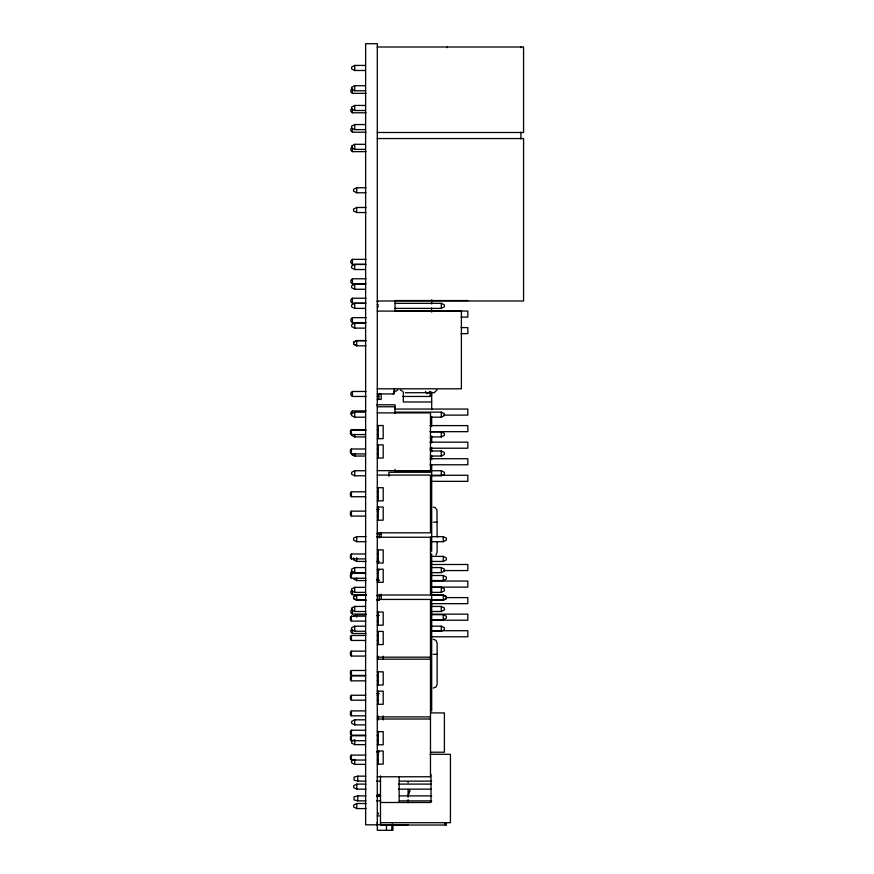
<?xml version="1.0" encoding="UTF-8"?>
<svg xmlns="http://www.w3.org/2000/svg" width="874" height="874" viewBox="0 0 874 874"><rect width="100%" height="100%" fill="white"/><g stroke="black" fill="none" stroke-linecap="round" stroke-linejoin="round"><path stroke-width="1.31" d="M377.284 824.805L377.284 43.7L365.627 43.7L365.627 824.805L377.284 824.805L377.284 822.303M393.278 393.846L393.278 393.956A1.103 1.103 0 0 0 394.272 393.355L394.382 388.548L394.371 393.06L393.693 393.912L377.284 393.988M409.742 791.057C409.567 788.272 409.414 795.253 407.95 795.274M409.775 790.708L409.185 792.478M378.158 813.956L378.18 813.071L378.18 813.76M378.18 763.603L378.158 762.86M394.382 391.639L394.272 392.306A1.103 1.103 0 0 0 393.682 391.869M436.858 522.193L433.242 522.193M436.858 654.32L433.242 654.32M436.989 389.946L434.247 392.688L405.263 392.732M445.915 824.783L445.237 824.969L445.948 824.816M394.087 393.551L393.497 393.966M435.984 554.903L437.131 552.149L437.131 541.727M366.042 259.36L352.408 259.36L350.856 260.911L350.856 262.779L352.408 264.33L366.042 264.33M366.042 278.784L352.408 278.784L350.856 280.346L350.856 282.204L352.408 283.766L366.042 283.766M366.042 298.22L352.408 298.22L350.856 299.771L350.856 301.639L352.408 303.191L366.042 303.191M366.042 317.655L352.408 317.655L350.856 319.207L350.856 321.075L352.408 322.626L366.042 322.626M366.042 391.486L352.408 391.486L350.856 393.038L350.856 394.906L352.408 396.457L366.042 396.457M366.042 410.911L352.408 410.911L350.856 412.473L350.856 414.331M365.627 429.626L351.424 429.626L350.43 430.62L350.43 433.58L351.424 434.564L365.627 434.564M365.627 448.974L351.424 448.974L350.43 449.957L350.43 452.918L352.408 454.753M402.859 396.457L430.128 396.457L431.69 394.906M365.627 491.8L351.424 491.8L350.43 492.794L350.43 495.755L351.424 496.738L365.627 496.738M365.627 511.148L351.424 511.148L350.43 512.142L350.43 515.103L351.424 516.086L365.627 516.086M365.627 553.985L351.424 553.985L350.43 554.968L350.43 557.929L351.424 558.912L365.627 558.912M365.627 573.333L351.424 573.333L350.43 574.316L350.43 577.277L351.424 578.26L365.627 578.26M365.627 616.159L351.424 616.159L350.43 617.142L350.43 620.103L351.424 621.097L365.627 621.097M365.627 635.507L351.424 635.507L350.43 636.49L350.43 639.451L351.424 640.445L365.627 640.445M365.627 651.13L351.424 651.13L350.43 652.124L350.43 655.085L351.424 656.068L365.627 656.068M365.627 670.478L351.424 670.478L350.43 671.472L350.43 674.433L351.424 675.416L365.627 675.416M365.627 675.908L351.424 675.908L350.43 676.902L350.43 679.863L351.424 680.846L365.627 680.846M365.627 695.256L351.424 695.256L350.43 696.25L350.43 699.211L351.424 700.194L365.627 700.194M365.627 710.89L351.424 710.89L350.43 711.873L350.43 714.834L351.424 715.828L365.627 715.828M365.627 730.238L351.424 730.238L350.43 731.221L350.43 734.182L351.424 735.165L365.627 735.165M365.627 735.755L351.424 735.755L350.43 736.749L350.43 739.71L351.424 740.693L365.627 740.693M365.627 755.103L351.424 755.103L350.43 756.097L350.43 759.058L351.424 760.041L365.627 760.041M395.31 391.497L397.834 389.87M429.8 391.738L426.971 393.65L425.452 391.53M365.343 65.43L354.724 65.43L351.621 66.992L351.621 68.937L354.724 70.488L365.343 70.488M365.343 85.707L354.724 85.707L351.621 87.269L351.621 89.214L354.724 90.765L365.343 90.765M365.343 105.448L354.724 105.448L351.621 107.01L351.621 108.955L354.724 110.506L365.343 110.506M365.343 124.567L354.724 124.567L351.621 126.129L351.621 128.074L354.724 129.625L365.343 129.625M365.343 144.308L354.724 144.308L351.621 145.871L351.621 147.815L354.724 149.367L365.343 149.367M365.988 187.746L356.701 187.746L353.588 189.297L353.588 191.242L356.701 192.793L365.988 192.793M365.988 207.488L356.701 207.488L353.588 209.039L353.588 210.984L356.701 212.535L365.988 212.535M365.343 264.472L354.724 264.472L351.621 266.024L351.621 267.968L354.724 269.52L365.343 269.52M365.343 284.214L354.724 284.214L351.621 285.765L351.621 287.71L354.724 289.261L365.343 289.261M365.343 303.333L354.724 303.333L351.621 304.884L351.621 306.829L354.724 308.38L365.343 308.38M365.343 323.074L354.724 323.074L351.621 324.625L351.621 326.57L354.724 328.121L365.343 328.121M353.588 342.324L356.701 340.773L365.988 340.773M395.048 308.38L441.294 308.38L444.396 306.829L444.396 304.884L441.294 303.333L395.048 303.333M365.343 412.146L354.724 412.146L351.621 413.697L351.621 415.642L354.724 417.193L365.343 417.193M430.412 417.193L441.294 417.193L444.396 415.642L444.396 413.697L441.294 412.146L395.048 412.146M365.343 470.747L354.724 470.747L351.621 472.299L351.621 474.243L354.724 475.795L365.343 475.795M430.412 436.934L441.294 436.934L444.396 435.383L444.396 433.438L441.294 431.887L430.412 431.887M430.412 456.053L441.294 456.053L444.396 454.502L444.396 452.557L441.294 451.006L430.412 451.006M431.767 475.795L441.294 475.795L444.396 474.243L444.396 472.299L441.294 470.747L377.284 470.638M365.988 536.636L356.701 536.636L353.588 538.198L353.588 540.132L356.701 541.694L365.988 541.694M365.343 567.587L354.724 567.587L351.621 569.138L351.621 571.083L354.724 572.634L365.343 572.634M431.024 541.694L443.271 541.694L446.374 540.132L446.374 538.198L443.271 536.636L431.024 536.636M365.343 587.328L354.724 587.328L351.621 588.879L351.621 590.824L354.724 592.375L365.343 592.375M365.988 594.932L356.701 594.932L353.588 596.483L353.588 598.734L356.701 600.296L365.988 600.296M353.588 596.8L356.701 595.238L365.988 595.238M431.024 561.436L443.271 561.436L446.374 559.873L446.374 557.94L443.271 556.377L431.024 556.377M365.343 606.447L354.724 606.447L351.621 607.998L351.621 609.943L354.724 611.494L365.343 611.494M353.588 616.225L356.701 614.673L365.988 614.673M431.767 572.634L441.294 572.634L444.396 571.083L444.396 569.138L441.294 567.587L431.767 567.587M431.024 580.554L443.271 580.554L446.374 578.992L446.374 577.059L443.271 575.496L431.024 575.496M365.343 626.188L354.724 626.188L351.621 627.74L351.621 629.684L354.724 631.236L365.343 631.236M431.767 592.375L441.294 592.375L444.396 590.824L444.396 588.879L441.294 587.328L431.767 587.328M446.374 598.428L443.271 599.979L431.024 599.979M431.024 600.296L443.271 600.296L446.374 598.734L446.374 596.483L443.271 594.932L431.024 594.932M431.767 611.494L441.294 611.494L444.396 609.943L444.396 607.998L441.294 606.447L431.767 606.447M431.024 619.721L443.271 619.721L446.374 618.169L446.374 616.225L443.271 614.673L431.024 614.673M431.767 631.236L441.294 631.236L444.396 629.684L444.396 627.74L441.294 626.188L431.767 626.188M365.343 719.826L354.724 719.826L351.621 721.389L351.621 723.333L354.724 724.885L365.343 724.885M353.686 740.092L351.621 741.13L351.621 743.075L354.724 744.626L365.343 744.626M353.686 759.834L351.621 760.872L351.621 762.816L354.724 764.368L365.343 764.368M366.086 784.098L356.8 784.098L353.686 785.65L353.686 787.594L356.8 789.146L366.086 789.146M366.086 803.523L356.8 803.523L353.686 805.074L353.686 807.019L356.8 808.57L366.086 808.57M365.835 776.145L357.772 776.145L354.057 777.139L354.057 780.121L357.772 781.127L365.835 781.127M365.835 795.886L357.772 795.886L354.057 796.88L354.057 799.863L357.772 800.868L365.835 800.868M433.242 688.078L435.984 687.03L437.131 684.276L437.131 643.166L435.984 640.336L433.242 639.276M377.284 46.999L523.57 46.999L523.57 132.487L377.284 132.487M352.408 93.343L352.408 88.372L350.856 89.924L350.856 91.792L352.408 93.343L366.042 93.343M350.856 109.359L350.856 111.216L352.408 112.779L366.042 112.779M350.856 128.784L350.856 130.652L352.408 132.203L366.042 132.203M377.284 138.551L523.57 138.551L523.57 300.984L377.284 300.984M350.856 148.219L350.856 150.088L352.408 151.639L366.042 151.639M467.83 300.547L396.359 300.547A5.244 5.244 0 0 0 395.004 300.732M377.284 301.519L378.06 301.519M377.284 304.414L378.06 304.414L378.06 307.222L377.284 307.222M377.284 311.089L461.396 311.089L461.396 388.81L377.284 388.81M461.079 317.109L467.83 317.109L467.83 311.046L396.359 311.046A5.244 5.244 0 0 1 395.004 310.86M461.079 327.597L467.83 327.597L467.83 333.66L461.057 333.66M365.988 340.532L356.701 340.532L353.588 342.084L353.588 344.269L356.701 345.82L365.988 345.82M377.284 396.326L378.835 396.326M377.284 399.418L381.162 399.418L381.162 393.977M431.69 401.974L403.318 401.974L403.318 391.749M376.618 404.793L395.048 404.793L395.048 413.347M377.284 406.771L395.048 406.771M394.742 409.054L467.83 409.054L467.83 415.106L443.555 415.106M377.284 412.899L430.478 412.899L430.478 470.638M377.284 425.529L383.205 425.529L383.205 438.661L377.284 438.661M430.074 425.605L467.83 425.605L467.83 431.669L430.074 431.669M377.284 429.626L378.267 429.626M352.408 430.347L366.042 430.347M377.284 434.564L378.267 434.564M351.621 435.383L354.724 436.934L365.343 436.934M430.074 442.157L467.83 442.157L467.83 448.22L430.074 448.22M377.284 444.877L383.205 444.877L383.205 458.009L377.284 458.009M377.284 448.974L378.267 448.974M365.627 453.912L351.424 453.912L351.424 448.974M377.284 453.912L378.267 453.912M351.621 454.502L354.724 456.053L365.343 456.053M430.074 458.708L467.83 458.708L467.83 464.771L430.074 464.771M394.961 471.304L431.69 471.304L431.69 464.52M377.284 475.074L430.478 475.074L430.478 532.812L377.284 532.812M431.417 475.27L467.83 475.27L467.83 481.334L431.286 481.334M377.284 487.714L383.205 487.714L383.205 500.835L377.284 500.835M377.284 491.8L378.267 491.8M377.284 496.738L378.267 496.738M377.284 507.051L383.205 507.051L383.205 520.183L377.284 520.183M376.891 509.411L379.229 509.411M377.284 511.148L378.267 511.148M377.284 516.086L378.267 516.086M376.891 533.817L381.162 533.817M376.596 536.636L379.25 536.636M377.284 537.248L430.478 537.248L430.478 594.997L377.284 594.997M377.284 549.888L383.205 549.888L383.205 563.009L377.284 563.009M377.284 553.985L378.267 553.985M377.284 558.912L378.267 558.912M353.588 557.94L353.588 559.873L356.701 561.436L365.988 561.436M376.596 561.436L379.25 561.436M431.286 564.495L467.83 564.495L467.83 570.558L443.555 570.558M377.284 569.236L383.205 569.236L383.205 582.357L377.284 582.357M377.284 570.132L379.25 570.132M377.284 573.333L378.267 573.333M377.284 578.26L378.267 578.26M376.618 579.986L379.25 579.986M353.588 578.992L356.701 580.554L365.988 580.554M376.596 580.554L379.25 580.554M431.417 581.046L467.83 581.046L467.83 587.11L431.417 587.11M350.856 591.228L350.856 593.096L352.408 594.648L366.042 594.648M431.024 595.238L443.271 595.238L446.374 596.8M376.891 595.686L381.162 595.686M446.253 597.597L467.83 597.597L467.83 603.661L431.417 603.661M377.284 599.433L430.478 599.433L430.478 776.768L377.284 776.768M365.988 599.979L356.701 599.979L353.588 598.428M376.596 599.979L379.25 599.979M377.284 612.062L383.205 612.062L383.205 625.194L377.284 625.194M350.856 610.664L350.856 612.521L352.408 614.083L366.042 614.083M431.417 614.16L467.83 614.16L467.83 620.223L431.417 620.223M376.891 615.427L379.229 615.427M377.284 616.159L378.267 616.159M377.284 621.097L378.267 621.097M431.417 630.711L467.83 630.711L467.83 636.775L431.286 636.775M377.284 631.41L383.205 631.41L383.205 644.542L377.284 644.542M350.856 630.088L350.856 631.957L352.408 633.508L366.042 633.508M377.284 635.507L378.267 635.507M377.284 640.445L378.267 640.445M377.284 657.172L430.478 657.172M377.284 659.182L430.478 659.182M377.284 671.822L383.205 671.822L383.205 684.943L377.284 684.943M377.284 675.416L378.267 675.416M377.284 675.908L378.267 675.908M377.284 680.846L378.267 680.846M377.284 691.159L383.205 691.159L383.205 704.291L377.284 704.291M376.891 693.65L379.229 693.65M377.284 695.256L378.267 695.256M377.284 700.194L378.267 700.194M431.057 712.911L444.396 712.911L444.396 752.219L431.057 752.219M377.284 716.92L430.478 716.92M377.284 719.029L430.478 719.029M377.284 731.658L383.205 731.658L383.205 744.79L377.284 744.79M377.284 735.165L378.267 735.165M377.284 735.755L378.267 735.755M377.284 740.693L378.267 740.693M377.284 751.006L383.205 751.006L383.205 764.138L377.284 764.138M376.618 751.968L379.25 751.968M430.03 754.306L450.438 754.306L450.438 822.707L380.485 822.707M377.284 755.103L378.267 755.103M377.284 760.041L378.267 760.041M376.585 781.127L380.616 781.127M399.429 781.127L431.669 781.127M398.478 784.098L431.122 784.098M398.478 789.146L431.122 789.146M377.382 794.521L380.015 794.521M376.585 795.886L380.616 795.886M399.429 795.886L431.669 795.886M377.382 796.181L379.349 796.181M377.382 796.487L379.349 796.487M376.585 800.868L380.616 800.868M399.429 800.868L431.669 800.868M380.485 802.496L431.002 802.496L431.002 774.517M377.382 815.923L379.349 815.923M377.382 824.706L408.082 824.706M433.242 507.149L435.186 507.597L436.989 509.957L437.131 537.073M400.248 389.87L402.335 391.082M353.588 344.028L356.701 345.58M445.598 822.707C447.696 822.849 445.751 822.871 445.336 824.695L445.128 823.658L446.166 822.707M430.128 449.771L431.69 451.334M352.408 435.318L350.856 433.766L350.856 431.898M407.634 800.835L407.95 802.157M520.915 47.043L520.915 47.699M520.915 132.214L520.915 138.922M447.226 47.043L447.226 47.699M444.997 822.707L444.997 825.034L380.485 825.034L380.485 775.915M443.271 536.636L443.271 541.694M443.271 556.377L443.271 561.436M443.271 575.496L443.271 580.554M443.271 594.932L443.271 600.296M443.271 614.673L443.271 619.721M441.294 303.333L441.294 308.38M441.294 412.146L441.294 417.193M441.294 431.887L441.294 436.934M441.294 451.006L441.294 456.053M441.294 470.747L441.294 475.795M441.294 567.587L441.294 572.634M441.294 587.328L441.294 592.375M441.294 606.447L441.294 611.494M441.294 626.188L441.294 631.236M431.69 299.771L431.69 303.944M431.69 307.954L431.69 312.127M431.69 391.978L431.69 409.578M431.69 416.352L431.69 426.523M431.69 436.017L431.69 442.899M431.69 447.488L431.69 451.552M431.69 455.616L431.69 459.669M431.69 551.232L431.69 472.266L388.941 472.266L388.941 476.308M431.69 553.876L431.69 711.054M430.128 391.486L430.128 396.457M408.082 781.957L408.082 782.733M408.082 789.419L408.082 797.11M408.082 799.677L408.082 802.78M399.145 777.183L399.145 802.496M395.048 300.59L395.048 311.122M395.048 469.327L395.048 471.949M392.819 824.127L392.819 830.3L377.284 830.3L377.284 825.012M392.437 824.837L392.437 830.3M392.044 824.127L392.044 830.3M386.45 824.837L386.45 830.3M383.205 656.232L383.205 658.854M383.205 715.981L383.205 719.914M381.162 532.31L381.162 537.499M381.162 594.178L381.162 599.356M379.25 533.905L379.25 537.849M379.25 595.139L379.25 600.394M378.835 393.606L378.835 399.418M378.267 425.529L378.267 438.661M378.267 444.877L378.267 458.009M378.267 487.714L378.267 500.835M378.267 507.051L378.267 520.183M378.267 549.888L378.267 563.009M378.267 569.236L378.267 582.357M378.267 612.062L378.267 625.194M378.267 631.41L378.267 644.542M378.267 656.232L378.267 658.854M378.267 671.636L378.267 684.943M378.267 691.159L378.267 704.291M378.267 715.981L378.267 719.914M378.267 731.385L378.267 744.79M378.267 751.006L378.267 764.138M357.772 776.145L357.772 781.127M357.772 795.886L357.772 800.868M356.701 187.746L356.701 192.793M356.701 207.488L356.701 212.535M356.701 340.773L356.701 345.82M356.701 536.636L356.701 541.694M356.701 557.645L356.701 561.436M356.701 578.031L356.701 580.554M356.701 594.932L356.701 600.296M356.701 614.673L356.701 617.197M356.8 784.098L356.8 789.146M356.8 803.523L356.8 808.57M354.724 65.43L354.724 70.488M354.724 85.707L354.724 90.765M354.724 105.448L354.724 110.506M354.724 124.567L354.724 129.625M354.724 144.308L354.724 149.367M354.724 264.472L354.724 269.52M354.724 284.214L354.724 289.261M354.724 303.333L354.724 308.38M354.724 323.074L354.724 328.121M354.724 412.146L354.724 417.193M354.724 434.411L354.724 436.934M354.724 453.53L354.724 456.053M354.724 470.747L354.724 475.795M354.724 567.587L354.724 572.634M354.724 587.328L354.724 592.375M354.724 606.447L354.724 611.494M354.724 626.188L354.724 631.236M354.724 719.826L354.724 724.885M354.724 739.568L354.724 744.626M354.724 759.309L354.724 764.368M352.408 109.042L352.408 112.779M352.408 128.478L352.408 132.203M352.408 146.657L352.408 151.639M352.408 259.36L352.408 264.33M352.408 278.784L352.408 283.766M352.408 298.22L352.408 303.191M352.408 317.655L352.408 322.626M352.408 391.486L352.408 396.457M352.408 410.911L352.408 413.402M352.408 571.487L352.408 573.978M352.408 590.922L352.408 594.648M352.408 609.102L352.408 614.083M352.408 629.783L352.408 633.508M351.424 429.626L351.424 434.564M351.424 491.8L351.424 496.738M351.424 511.148L351.424 516.086M351.424 553.985L351.424 558.912M351.424 573.333L351.424 578.26M351.424 616.159L351.424 621.097M351.424 635.507L351.424 640.445M351.424 651.13L351.424 656.068M351.424 670.478L351.424 675.416M351.424 675.908L351.424 680.846M351.424 695.256L351.424 700.194M351.424 710.89L351.424 715.828M351.424 730.238L351.424 735.165M351.424 735.755L351.424 740.693M351.424 755.103L351.424 760.041M350.856 451.334L350.856 453.202M350.856 571.804L350.856 573.661M446.166 824.695L445.598 824.958L446.166 824.695"/></g></svg>
